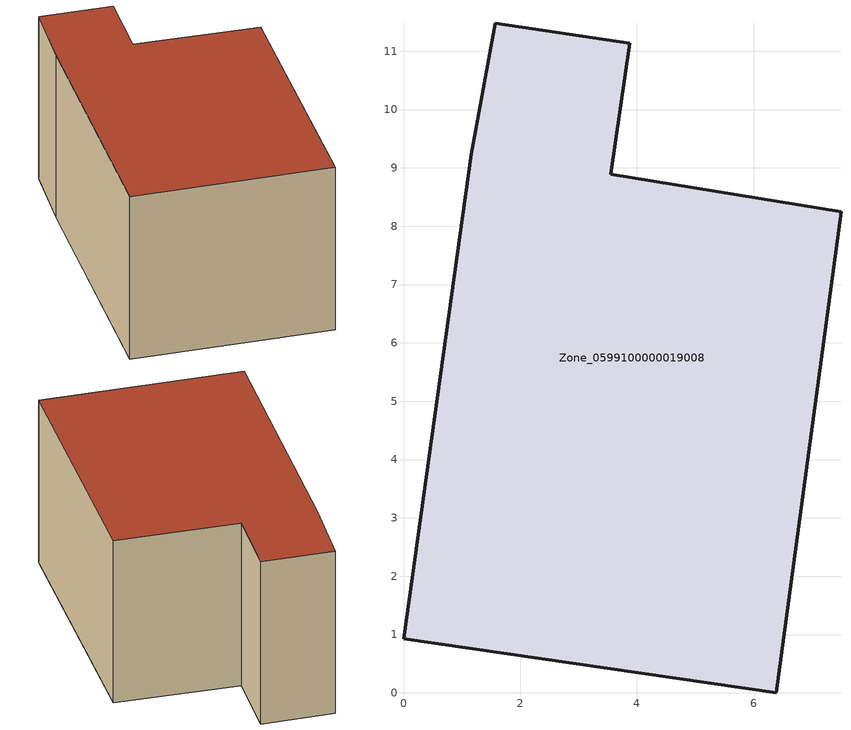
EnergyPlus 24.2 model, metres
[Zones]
Zone_0599100000019008
 floor ground (C_G): 6.39,0 0,0.93 1.16,9.23 1.57,11.48 3.88,11.14 3.55,8.89 7.5,8.25 z0
 wall outside (C_F): 0,0.93 6.39,0 7.5,8.25 3.55,8.89 3.88,11.14 1.57,11.48 1.16,9.23 0,0.93 z0:5.81
 roof outside (C_R): 1.57,11.48 1.16,9.23 0,0.93 6.39,0 7.5,8.25 3.55,8.89 3.88,11.14 z5.81
[BUILDING]
Pand.0599100000019008: North Axis=0; Terrain=City; Loads Convergence Tolerance Value=0.04; Temperature Convergence Tolerance Value=0.4; Solar Distribution=FullExterior; Maximum Number of Warmup Days=25; Minimum Number of Warmup Days=1
[Site:Location]
Rotterdam.The.Hague.AP_ZH_NLD Design_Conditions: Latitude=51.96; Longitude=4.45; Time Zone=1; Elevation=-4.5
[SITE:GROUNDTEMPERATURE:BUILDINGSURFACE]
18, 18, 18, 18, 18, 18, 18, 18, 18, 18, 18, 18
[MATERIAL] Thermal Absorptance=0.9; Solar Absorptance=0.7; Visible Absorptance=0.7
Name | Roughness | Thickness | Conductivity | Density | Specific Heat
G.TC.1946-1964 | MediumSmooth | 0.15 | 1 | 540 | 1210
F.TC.1946-1964 | Rough | 0.3 | 0.857143 | 1920 | 840
R.TC.1946-1964 | MediumRough | 0.2 | 0.235294 | 1500 | 1000
[CONSTRUCTION]
C_G: G.TC.1946-1964
C_F: F.TC.1946-1964
C_R: R.TC.1946-1964
[ZONE]
Zone_0599100000019008: Type=1; Multiplier=1; Ceiling Height=Autocalculate; Volume=Autocalculate; Floor Area=autocalculate; Part of Total Floor Area=Yes
[ZONEINFILTRATION:DESIGNFLOWRATE]
Infil_Zone_0599100000019008: Zone or ZoneList or Space or SpaceList=Zone_0599100000019008; Schedule=AlwaysOn; Design Flow Rate Calculation Method=Flow/Area; Flow Rate per Floor Area=0.003; Constant Term Coefficient=1; Temperature Term Coefficient=0; Velocity Term Coefficient=0; Velocity Squared Term Coefficient=0
[HVACTEMPLATE:ZONE:IDEALLOADSAIRSYSTEM]
Zone_0599100000019008: Maximum Heating Supply Air Temperature=50; Minimum Cooling Supply Air Temperature=13; Maximum Heating Supply Air Humidity Ratio=0.0156; Minimum Cooling Supply Air Humidity Ratio=0.0077; Heating Limit=NoLimit; Cooling Limit=NoLimit; Dehumidification Control Type=ConstantSensibleHeatRatio; Cooling Sensible Heat Ratio=0.7; Dehumidification Setpoint=60; Humidification Control Type=None; Humidification Setpoint=30; Outdoor Air Method=None; Outdoor Air Flow Rate per Person=0.00944; Outdoor Air Flow Rate per Zone Floor Area=0; Outdoor Air Flow Rate per Zone=0; Demand Controlled Ventilation Type=None; Outdoor Air Economizer Type=NoEconomizer; Heat Recovery Type=None; Sensible Heat Recovery Effectiveness=0.7; Latent Heat Recovery Effectiveness=0.65
[ZONECONTROL:THERMOSTAT]
ThermostatControl_Zone_0599100000019008: Zone or ZoneList=Zone_0599100000019008; Control Type Schedule=DualSetpointControlType; Control 1=Thermostat_Zone_0599100000019008; Temperature Difference Between Cutout And Setpoint=0
[THERMOSTATSETPOINT:DUALSETPOINT]
Thermostat_Zone_0599100000019008: Heating Setpoint Temperature Schedule=HeatingSetpoint_Zone_0599100000019008; Cooling Setpoint Temperature Schedule=CoolingSetpoint_Zone_0599100000019008
[SCHEDULE:COMPACT]
HeatingSetpoint_Zone_0599100000019008: Through: 12/31, For: AllDays, Until: 24:00, 21
CoolingSetpoint_Zone_0599100000019008: Through: 12/31, For: AllDays, Until: 24:00, 24
DualSetpointControlType: Through: 12/31, For: AllDays, Until: 24:00, 4
AlwaysOn: Through: 12/31, For: AllDays, Until: 24:00, 1
